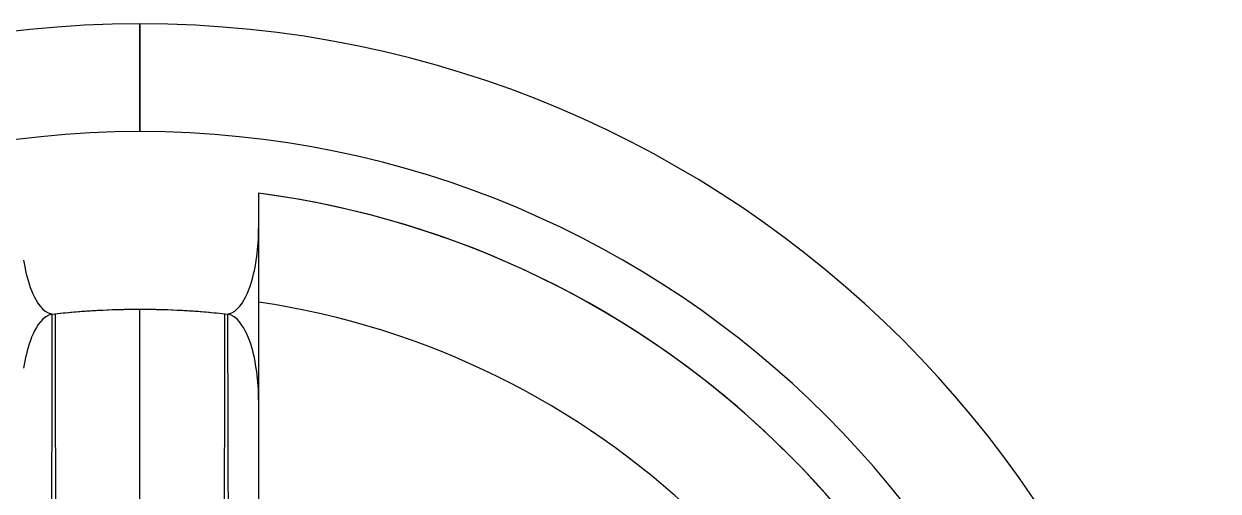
# Model space of a CAD drawing. Extents: x -100 to 100, y -116 to 85.
# Drawn here: x -10.8 to 100, y 41.2 to 84.5 of the extents above; entities that cross this region are included whole.
import ezdxf

# ---------------------------------------------------------------- set-up
doc = ezdxf.new("R2010")
doc.units = 0
doc.layers.add('HIDDEN', color=7, linetype='CONTINUOUS')
doc.layers.add('THICK', color=7, linetype='CONTINUOUS')

msp = doc.modelspace()

# ---------------------------------------------------------------- linework, layer by layer
at = {"layer": 'HIDDEN'}
for p, q in [((0, 74.5), (0, 84.5)), ((0, 84.5), (0, 84.5)), ((11, 58.69), (11, 58.69)), ((-9.43, 56.6), (-9.61, 56.32)), ((-9.23, 56.86), (-9.43, 56.6)), ((-9, 57.1), (-9.23, 56.86)), ((-8.74, 57.31), (-9, 57.1)), ((-8.45, 57.47), (-8.74, 57.31)), ((-8.13, 57.55), (-8.45, 57.47)), ((-8.13, 53.9), (-8.13, 57.55)), ((8.13, 57.55), (8.13, 53.9)), ((8.45, 57.47), (8.13, 57.55)), ((8.75, 57.31), (8.45, 57.47)), ((9.01, 57.1), (8.75, 57.31)), ((9.23, 56.85), (9.01, 57.1)), ((9.43, 56.59), (9.23, 56.85)), ((9.61, 56.32), (9.43, 56.59)), ((-10.05, 55.42), (-10.16, 55.12)), ((-9.92, 55.73), (-10.05, 55.42)), ((-9.77, 56.02), (-9.92, 55.73)), ((-9.61, 56.32), (-9.77, 56.02)), ((9.77, 56.03), (9.61, 56.32)), ((9.91, 55.73), (9.77, 56.03)), ((10.04, 55.43), (9.91, 55.73)), ((10.16, 55.12), (10.04, 55.43)), ((-10.37, 54.49), (-10.45, 54.18)), ((-10.27, 54.81), (-10.37, 54.49)), ((-10.16, 55.12), (-10.27, 54.81)), ((10.27, 54.8), (10.16, 55.12)), ((10.37, 54.48), (10.27, 54.8)), ((10.46, 54.17), (10.37, 54.48)), ((-10.67, 53.21), (-10.73, 52.89)), ((-10.61, 53.54), (-10.67, 53.21)), ((-10.54, 53.86), (-10.61, 53.54)), ((-10.45, 54.18), (-10.54, 53.86)), ((-8.14, 50.24), (-8.13, 53.9)), ((8.13, 53.9), (8.14, 50.24)), ((10.54, 53.85), (10.46, 54.17)), ((10.61, 53.52), (10.54, 53.85)), ((10.68, 53.2), (10.61, 53.52)), ((10.73, 52.88), (10.68, 53.2)), ((-10.73, 52.89), (-10.79, 52.56)), ((10.79, 52.56), (10.73, 52.88)), ((10.83, 52.23), (10.79, 52.56)), ((10.87, 51.9), (10.83, 52.23)), ((10.91, 51.58), (10.87, 51.9)), ((10.94, 51.25), (10.91, 51.58)), ((10.96, 50.92), (10.94, 51.25)), ((-8.15, 46.59), (-8.14, 50.24)), ((8.14, 50.24), (8.15, 46.59)), ((10.98, 50.6), (10.96, 50.92)), ((10.99, 50.27), (10.98, 50.6)), ((11, 49.94), (10.99, 50.27)), ((11, 49.61), (11, 49.94)), ((-8.16, 42.94), (-8.15, 46.59)), ((8.15, 46.59), (8.16, 42.94)), ((-8.17, 39.28), (-8.16, 42.94)), ((8.16, 42.94), (8.17, 39.28))]:
    msp.add_line(p, q, dxfattribs=at)
for radius, start, end in [(90, 90, 270), (90, 270, 90), (85, 5.4005, 82.5644), (73.5, 90, 96.3474), (73.5, 83.6526, 90)]:
    msp.add_arc((0, -15.5), radius, start, end, dxfattribs=at)
at = {"layer": 'THICK'}
for p, q in [((0, 84.5), (0, 74.5)), ((11, 68.79), (11, 65.51)), ((11, 65.18), (11, 65.51)), ((11, 65.51), (11, 61.23)), ((10.96, 64.2), (10.98, 64.53)), ((10.98, 64.53), (10.99, 64.86)), ((10.99, 64.86), (11, 65.18)), ((10.83, 62.9), (10.87, 63.23)), ((10.87, 63.23), (10.91, 63.55)), ((10.91, 63.55), (10.94, 63.88)), ((10.94, 63.88), (10.96, 64.2)), ((-10.79, 62.59), (-10.74, 62.27)), ((-10.74, 62.27), (-10.68, 61.95)), ((10.68, 61.94), (10.74, 62.26)), ((10.74, 62.26), (10.79, 62.58)), ((10.79, 62.58), (10.83, 62.9)), ((-10.68, 61.95), (-10.62, 61.63)), ((-10.62, 61.63), (-10.55, 61.31)), ((-10.55, 61.31), (-10.47, 61)), ((-10.47, 61), (-10.38, 60.68)), ((10.38, 60.67), (10.47, 60.99)), ((10.47, 60.99), (10.54, 61.3)), ((10.54, 61.3), (10.62, 61.62)), ((10.62, 61.62), (10.68, 61.94)), ((11, 61.23), (11, 56.96)), ((-10.38, 60.68), (-10.28, 60.37)), ((-10.28, 60.37), (-10.18, 60.05)), ((-10.18, 60.05), (-10.06, 59.75)), ((10.07, 59.75), (10.18, 60.06)), ((10.18, 60.06), (10.28, 60.36)), ((10.28, 60.36), (10.38, 60.67)), ((-10.06, 59.75), (-9.94, 59.44)), ((-9.94, 59.44), (-9.79, 59.15)), ((-9.79, 59.15), (-9.64, 58.86)), ((-9.64, 58.86), (-9.47, 58.58)), ((9.47, 58.59), (9.64, 58.86)), ((9.64, 58.86), (9.8, 59.15)), ((9.8, 59.15), (9.94, 59.45)), ((9.94, 59.45), (10.07, 59.75)), ((-9.47, 58.58), (-9.27, 58.32)), ((-9.27, 58.32), (-9.05, 58.07)), ((-9.05, 58.07), (-8.8, 57.86)), ((-8.8, 57.86), (-8.52, 57.69)), ((-8.52, 57.69), (-8.21, 57.59)), ((0, -0.5), (0, 58)), ((8.21, 57.59), (8.52, 57.69)), ((8.52, 57.69), (8.8, 57.86)), ((8.8, 57.86), (9.05, 58.08)), ((9.05, 58.08), (9.27, 58.32)), ((9.27, 58.32), (9.47, 58.59)), ((-8.21, 57.59), (-7.88, 57.58)), ((-7.88, 57.58), (-7.87, 52.63)), ((7.87, 52.63), (7.88, 57.58)), ((7.88, 57.58), (8.21, 57.59)), ((11, 56.96), (11, 52.68)), ((-7.87, 52.63), (-7.86, 47.67)), ((7.86, 47.67), (7.87, 52.63)), ((11, 52.68), (11, 48.4)), ((-7.86, 47.67), (-7.85, 42.72)), ((7.85, 42.72), (7.86, 47.67)), ((11, 48.4), (11, 44.12)), ((11, 44.12), (11, 39.84)), ((-7.85, 42.72), (-7.83, 37.77)), ((7.83, 37.77), (7.85, 42.72))]:
    msp.add_line(p, q, dxfattribs=at)
for radius, start, end in [(100, 90, 270), (100, 270, 90), (90, 90, 270), (90, 270, 90), (85, 9.3137, 82.5644), (73.5, 90, 96.153), (73.5, 83.847, 90), (75, 11.2123, 81.5662)]:
    msp.add_arc((0, -15.5), radius, start, end, dxfattribs=at)

doc.saveas('drawing.dxf')
